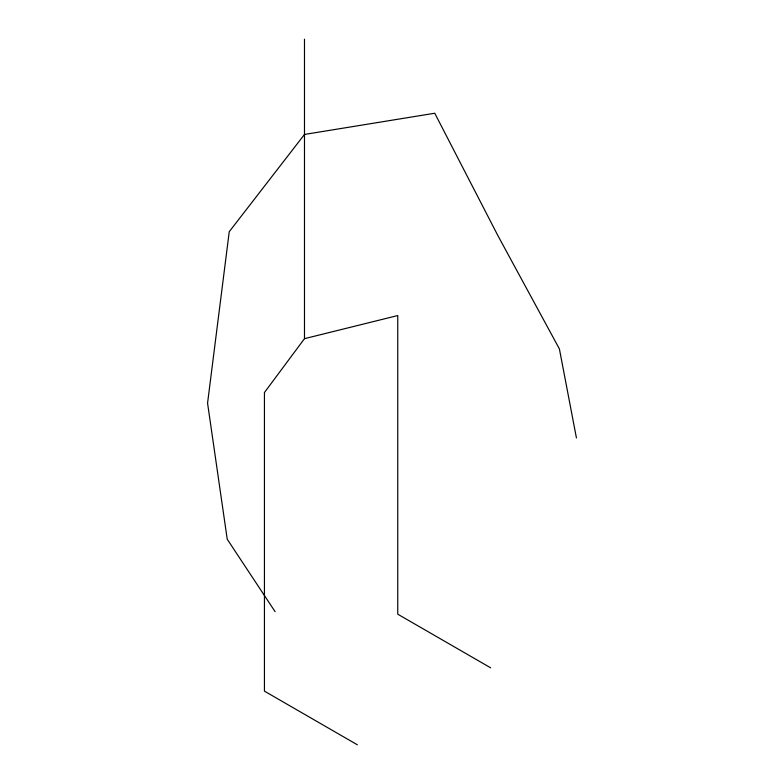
<?xml version="1.0" encoding="UTF-8"?>
<svg xmlns="http://www.w3.org/2000/svg" width="784" height="784" viewBox="0 0 784 784"><rect width="100%" height="100%" fill="white"/><g stroke="black" fill="none" stroke-linecap="round" stroke-linejoin="round"><path stroke-width="1.18" d="M304.486 39.2L304.486 338.668L264.443 392.519L264.443 691.145L357.367 744.8M304.486 338.668L397.753 315.55L397.753 614.186L490.676 667.831M275.125 611.706L227.233 539.235L207.564 403.123L229.242 231.692L304.486 134.446L434.748 113.239L497.86 235.563L559.404 348.919L576.436 437.942"/></g></svg>
